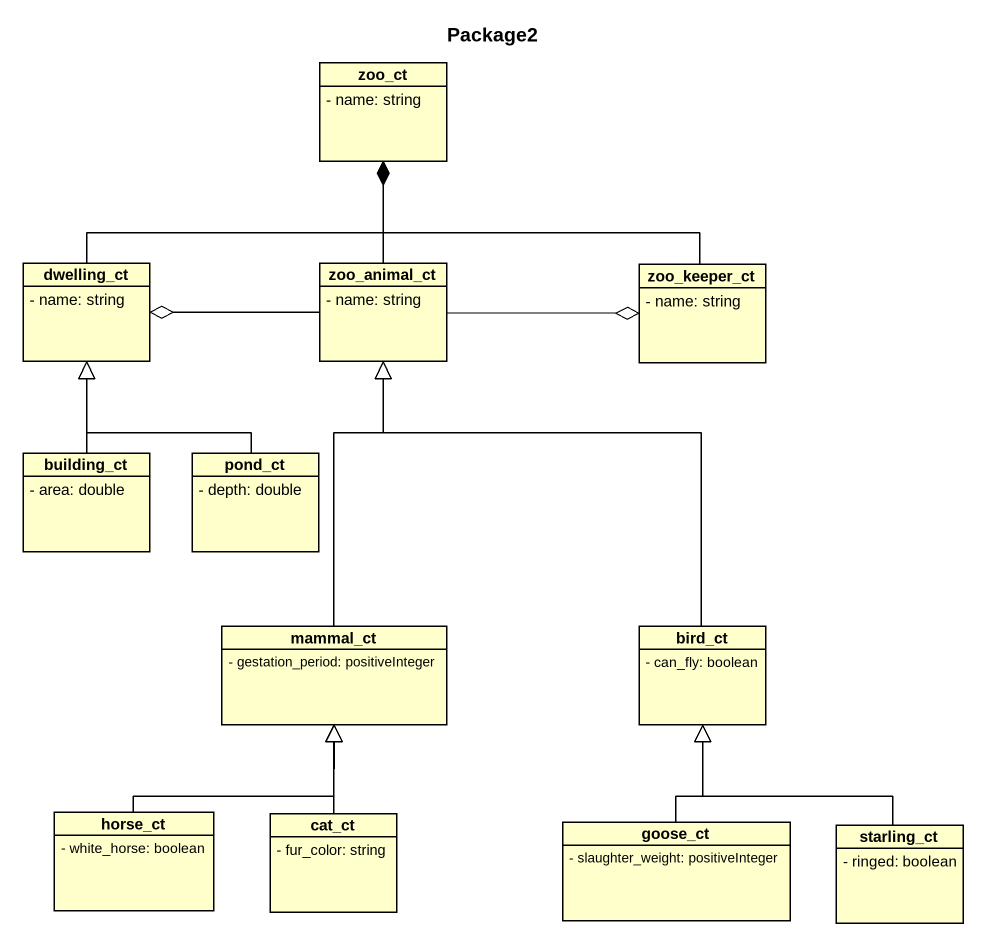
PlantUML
@startuml
title Package2
hide circle
hide empty members
skinparam classAttributeIconSize 0
class zoo_ct {
  - name: string
}
class dwelling_ct {
  - name: string
}
class zoo_animal_ct {
  - name: string
}
class zoo_keeper_ct {
  - name: string
}
class building_ct {
  - area: double
}
class pond_ct {
  - depth: double
}
class mammal_ct {
  - gestation_period: positiveInteger
}
class bird_ct {
  - can_fly: boolean
}
class horse_ct {
  - white_horse: boolean
}
class cat_ct {
  - fur_color: string
}
class goose_ct {
  - slaughter_weight: positiveInteger
}
class starling_ct {
  - ringed: boolean
}
dwelling_ct -up-* zoo_ct
zoo_animal_ct -up-* zoo_ct
zoo_animal_ct -left-o dwelling_ct
zoo_animal_ct -right-o zoo_keeper_ct
zoo_keeper_ct -up-* zoo_ct
building_ct -up-|> dwelling_ct
pond_ct -up-|> dwelling_ct
mammal_ct -up-|> zoo_animal_ct
bird_ct -up-|> zoo_animal_ct
horse_ct -up-|> mammal_ct
cat_ct -up-|> mammal_ct
goose_ct -up-|> bird_ct
starling_ct -up-|> bird_ct
@enduml
